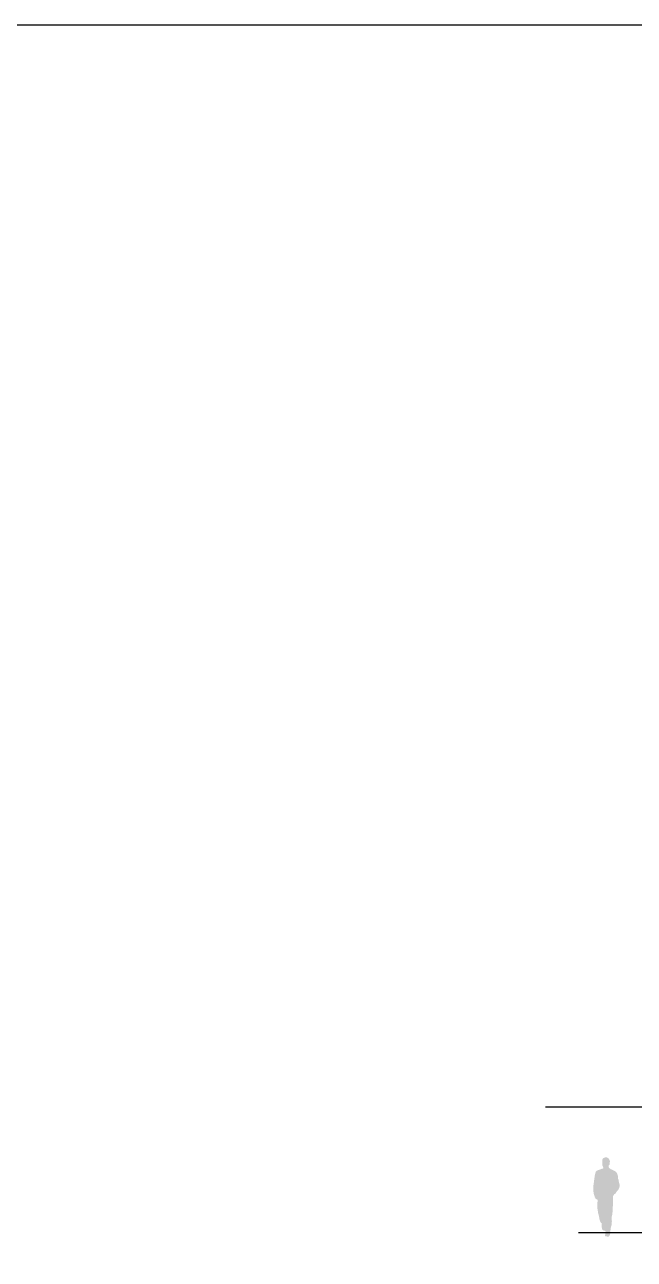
# Model space of a CAD drawing. Header units: millimetres. Extents: x 589 to 1175, y -455 to -172.
# Drawn here: x 1014.1 to 1028.2, y -328.09 to -299.56 of the extents above; entities that cross this region are included whole.
import ezdxf

# ---------------------------------------------------------------- set-up
doc = ezdxf.new("R2010")
doc.units = ezdxf.units.MM
doc.layers.add('FLOATINGWINDOWS', color=2, linetype='Continuous', plot=False)
doc.layers.add('stafaz', color=252, linetype='Continuous')
doc.layers.add('ZDIVO', color=1, linetype='Continuous')

msp = doc.modelspace()

# ---------------------------------------------------------------- hatches: boundary and pattern name
at = {"layer": 'stafaz'}
for points in [[(1027.835, -326.479), (1027.84, -326.468), (1027.846, -326.457), (1027.849, -326.448), (1027.852, -326.44), (1027.855, -326.429), (1027.857, -326.422), (1027.861, -326.408), (1027.862, -326.398), (1027.864, -326.388), (1027.861, -326.37), (1027.859, -326.361), (1027.855, -326.347), (1027.853, -326.339), (1027.847, -326.319), (1027.846, -326.306), (1027.842, -326.29), (1027.84, -326.272), (1027.838, -326.259), (1027.833, -326.245), (1027.83, -326.238), (1027.825, -326.228), (1027.823, -326.205), (1027.825, -326.192), (1027.824, -326.177), (1027.821, -326.159), (1027.814, -326.139), (1027.813, -326.134), (1027.806, -326.116), (1027.799, -326.103), (1027.796, -326.096), (1027.788, -326.085), (1027.774, -326.07), (1027.755, -326.058), (1027.741, -326.048), (1027.725, -326.039), (1027.717, -326.037), (1027.71, -326.033), (1027.695, -326.025), (1027.679, -326.018), (1027.669, -326.015), (1027.662, -326.012), (1027.65, -326.005), (1027.642, -325.998), (1027.63, -325.988), (1027.621, -325.99), (1027.62, -325.983), (1027.613, -325.973), (1027.611, -325.964), (1027.609, -325.96), (1027.609, -325.955), (1027.608, -325.948), (1027.608, -325.943), (1027.609, -325.937), (1027.609, -325.929), (1027.612, -325.922), (1027.617, -325.913), (1027.619, -325.911), (1027.626, -325.903), (1027.629, -325.899), (1027.634, -325.89), (1027.635, -325.886), (1027.634, -325.881), (1027.628, -325.868), (1027.628, -325.865), (1027.632, -325.861), (1027.634, -325.855), (1027.635, -325.845), (1027.637, -325.837), (1027.638, -325.831), (1027.638, -325.824), (1027.633, -325.813), (1027.633, -325.805), (1027.631, -325.8), (1027.622, -325.788), (1027.615, -325.776), (1027.612, -325.77), (1027.604, -325.76), (1027.6, -325.756), (1027.595, -325.75), (1027.593, -325.748), (1027.591, -325.748), (1027.588, -325.747), (1027.585, -325.745), (1027.583, -325.744), (1027.579, -325.743), (1027.574, -325.741), (1027.572, -325.74), (1027.567, -325.739), (1027.564, -325.739), (1027.557, -325.739), (1027.551, -325.738), (1027.547, -325.738), (1027.543, -325.738), (1027.539, -325.738), (1027.528, -325.739), (1027.524, -325.739), (1027.521, -325.741), (1027.513, -325.743), (1027.509, -325.744), (1027.507, -325.745), (1027.502, -325.747), (1027.499, -325.748), (1027.493, -325.75), (1027.49, -325.751), (1027.486, -325.752), (1027.482, -325.754), (1027.48, -325.756), (1027.478, -325.757), (1027.476, -325.76), (1027.475, -325.762), (1027.473, -325.765), (1027.47, -325.771), (1027.469, -325.772), (1027.467, -325.777), (1027.465, -325.782), (1027.465, -325.784), (1027.463, -325.788), (1027.463, -325.79), (1027.462, -325.794), (1027.462, -325.795), (1027.461, -325.8), (1027.461, -325.805), (1027.461, -325.807), (1027.461, -325.81), (1027.459, -325.815), (1027.459, -325.815), (1027.459, -325.82), (1027.459, -325.826), (1027.458, -325.835), (1027.46, -325.841), (1027.461, -325.847), (1027.461, -325.85), (1027.461, -325.865), (1027.46, -325.867), (1027.46, -325.869), (1027.461, -325.872), (1027.462, -325.876), (1027.462, -325.878), (1027.462, -325.881), (1027.461, -325.883), (1027.461, -325.886), (1027.46, -325.889), (1027.46, -325.893), (1027.46, -325.899), (1027.46, -325.901), (1027.46, -325.913), (1027.461, -325.915), (1027.463, -325.918), (1027.464, -325.923), (1027.465, -325.925), (1027.466, -325.929), (1027.467, -325.931), (1027.468, -325.935), (1027.472, -325.939), (1027.472, -325.942), (1027.473, -325.944), (1027.474, -325.948), (1027.475, -325.949), (1027.475, -325.95), (1027.477, -325.952), (1027.478, -325.96), (1027.48, -325.962), (1027.482, -325.966), (1027.482, -325.969), (1027.482, -325.973), (1027.483, -325.976), (1027.483, -325.984), (1027.483, -325.987), (1027.481, -325.988), (1027.48, -325.988), (1027.479, -325.993), (1027.474, -325.994), (1027.472, -325.995), (1027.47, -325.996), (1027.468, -325.996), (1027.466, -325.997), (1027.463, -325.997), (1027.459, -325.997), (1027.456, -325.998), (1027.453, -325.999), (1027.45, -326), (1027.447, -326.002), (1027.445, -326.003), (1027.44, -326.006), (1027.432, -326.009), (1027.427, -326.01), (1027.423, -326.011), (1027.418, -326.013), (1027.413, -326.015), (1027.41, -326.015), (1027.406, -326.017), (1027.401, -326.019), (1027.395, -326.022), (1027.393, -326.023), (1027.387, -326.024), (1027.385, -326.025), (1027.379, -326.027), (1027.375, -326.028), (1027.371, -326.03), (1027.366, -326.03), (1027.361, -326.031), (1027.357, -326.033), (1027.353, -326.036), (1027.349, -326.039), (1027.344, -326.042), (1027.34, -326.043), (1027.326, -326.053), (1027.322, -326.055), (1027.319, -326.057), (1027.316, -326.062), (1027.313, -326.066), (1027.311, -326.069), (1027.308, -326.076), (1027.305, -326.084), (1027.304, -326.089), (1027.299, -326.1), (1027.297, -326.114), (1027.296, -326.12), (1027.293, -326.131), (1027.29, -326.144), (1027.288, -326.154), (1027.288, -326.162), (1027.286, -326.175), (1027.285, -326.186), (1027.282, -326.201), (1027.279, -326.213), (1027.276, -326.231), (1027.275, -326.242), (1027.273, -326.257), (1027.272, -326.27), (1027.271, -326.285), (1027.269, -326.301), (1027.268, -326.305), (1027.268, -326.31), (1027.268, -326.312), (1027.266, -326.316), (1027.264, -326.32), (1027.264, -326.329), (1027.264, -326.336), (1027.263, -326.344), (1027.261, -326.35), (1027.259, -326.36), (1027.259, -326.368), (1027.258, -326.371), (1027.255, -326.378), (1027.255, -326.385), (1027.255, -326.397), (1027.254, -326.402), (1027.251, -326.409), (1027.251, -326.42), (1027.251, -326.428), (1027.251, -326.437), (1027.253, -326.445), (1027.253, -326.452), (1027.253, -326.457), (1027.254, -326.468), (1027.254, -326.48), (1027.255, -326.491), (1027.255, -326.495), (1027.256, -326.506), (1027.255, -326.517), (1027.256, -326.527), (1027.259, -326.54), (1027.261, -326.549), (1027.262, -326.555), (1027.263, -326.563), (1027.264, -326.568), (1027.265, -326.577), (1027.265, -326.584), (1027.267, -326.59), (1027.27, -326.596), (1027.27, -326.601), (1027.271, -326.603), (1027.275, -326.604), (1027.277, -326.604), (1027.279, -326.604), (1027.278, -326.61), (1027.278, -326.616), (1027.279, -326.623), (1027.281, -326.634), (1027.283, -326.64), (1027.284, -326.646), (1027.286, -326.656), (1027.289, -326.662), (1027.293, -326.667), (1027.297, -326.67), (1027.299, -326.676), (1027.303, -326.684), (1027.306, -326.688), (1027.313, -326.697), (1027.317, -326.699), (1027.322, -326.701), (1027.331, -326.705), (1027.334, -326.706), (1027.339, -326.708), (1027.343, -326.71), (1027.346, -326.711), (1027.348, -326.712), (1027.35, -326.72), (1027.35, -326.725), (1027.35, -326.731), (1027.351, -326.74), (1027.351, -326.746), (1027.352, -326.756), (1027.35, -326.765), (1027.35, -326.771), (1027.348, -326.779), (1027.347, -326.79), (1027.347, -326.794), (1027.349, -326.805), (1027.349, -326.811), (1027.348, -326.824), (1027.347, -326.828), (1027.346, -326.832), (1027.345, -326.845), (1027.344, -326.855), (1027.344, -326.856), (1027.705, -326.866), (1027.706, -326.854), (1027.709, -326.834), (1027.708, -326.822), (1027.71, -326.79), (1027.709, -326.78), (1027.708, -326.75), (1027.708, -326.737), (1027.71, -326.702), (1027.71, -326.695), (1027.711, -326.675), (1027.712, -326.66), (1027.712, -326.635), (1027.712, -326.627), (1027.716, -326.622), (1027.721, -326.613), (1027.725, -326.607), (1027.729, -326.6), (1027.734, -326.593), (1027.74, -326.585), (1027.745, -326.583), (1027.75, -326.582), (1027.753, -326.584), (1027.757, -326.583), (1027.76, -326.578), (1027.763, -326.569), (1027.769, -326.563), (1027.776, -326.554), (1027.781, -326.547), (1027.787, -326.54), (1027.796, -326.521), (1027.804, -326.518), (1027.811, -326.511), (1027.819, -326.499)], [(1027.695, -327.033), (1027.696, -327.014), (1027.7, -326.991), (1027.699, -326.975), (1027.699, -326.953), (1027.698, -326.94), (1027.701, -326.907), (1027.701, -326.898), (1027.703, -326.889), (1027.704, -326.872), (1027.705, -326.866), (1027.344, -326.856), (1027.343, -326.863), (1027.343, -326.869), (1027.344, -326.884), (1027.344, -326.893), (1027.345, -326.901), (1027.346, -326.905), (1027.346, -326.918), (1027.347, -326.921), (1027.351, -326.937), (1027.353, -326.946), (1027.353, -326.957), (1027.355, -326.968), (1027.36, -326.981), (1027.361, -326.988), (1027.362, -327), (1027.368, -327.014), (1027.364, -327.006), (1027.363, -327.006), (1027.361, -327.014), (1027.36, -327.02), (1027.363, -327.03), (1027.367, -327.034), (1027.37, -327.038), (1027.372, -327.045), (1027.373, -327.049), (1027.375, -327.06), (1027.377, -327.071), (1027.378, -327.076), (1027.381, -327.086), (1027.383, -327.095), (1027.385, -327.104), (1027.386, -327.113), (1027.388, -327.122), (1027.39, -327.135), (1027.392, -327.146), (1027.395, -327.161), (1027.397, -327.17), (1027.4, -327.181), (1027.406, -327.196), (1027.409, -327.206), (1027.41, -327.208), (1027.416, -327.222), (1027.423, -327.235), (1027.43, -327.247), (1027.438, -327.257), (1027.447, -327.268), (1027.451, -327.273), (1027.449, -327.278), (1027.449, -327.285), (1027.45, -327.299), (1027.449, -327.308), (1027.449, -327.312), (1027.447, -327.315), (1027.444, -327.319), (1027.444, -327.323), (1027.444, -327.33), (1027.446, -327.33), (1027.448, -327.339), (1027.448, -327.346), (1027.449, -327.352), (1027.451, -327.362), (1027.452, -327.373), (1027.452, -327.377), (1027.451, -327.387), (1027.453, -327.393), (1027.459, -327.4), (1027.463, -327.402), (1027.465, -327.405), (1027.471, -327.415), (1027.475, -327.42), (1027.482, -327.424), (1027.493, -327.427), (1027.499, -327.428), (1027.508, -327.429), (1027.516, -327.429), (1027.521, -327.43), (1027.524, -327.438), (1027.526, -327.445), (1027.527, -327.45), (1027.532, -327.449), (1027.54, -327.448), (1027.546, -327.448), (1027.547, -327.45), (1027.543, -327.459), (1027.542, -327.466), (1027.541, -327.473), (1027.533, -327.482), (1027.534, -327.494), (1027.529, -327.499), (1027.533, -327.499), (1027.532, -327.506), (1027.531, -327.511), (1027.528, -327.518), (1027.523, -327.53), (1027.526, -327.537), (1027.526, -327.545), (1027.527, -327.552), (1027.531, -327.559), (1027.537, -327.564), (1027.551, -327.564), (1027.56, -327.564), (1027.564, -327.565), (1027.568, -327.565), (1027.574, -327.566), (1027.58, -327.567), (1027.591, -327.569), (1027.601, -327.568), (1027.608, -327.565), (1027.615, -327.561), (1027.621, -327.555), (1027.628, -327.548), (1027.63, -327.546), (1027.633, -327.541), (1027.635, -327.534), (1027.637, -327.527), (1027.64, -327.518), (1027.642, -327.51), (1027.643, -327.497), (1027.646, -327.499), (1027.643, -327.489), (1027.637, -327.488), (1027.637, -327.478), (1027.635, -327.47), (1027.63, -327.468), (1027.63, -327.457), (1027.641, -327.458), (1027.642, -327.457), (1027.644, -327.451), (1027.646, -327.447), (1027.647, -327.443), (1027.648, -327.438), (1027.649, -327.433), (1027.649, -327.426), (1027.65, -327.419), (1027.651, -327.411), (1027.651, -327.403), (1027.652, -327.398), (1027.653, -327.392), (1027.654, -327.383), (1027.655, -327.377), (1027.658, -327.367), (1027.659, -327.359), (1027.662, -327.35), (1027.665, -327.337), (1027.667, -327.326), (1027.669, -327.319), (1027.672, -327.311), (1027.674, -327.302), (1027.677, -327.295), (1027.676, -327.282), (1027.676, -327.262), (1027.678, -327.249), (1027.68, -327.234), (1027.682, -327.222), (1027.682, -327.206), (1027.681, -327.194), (1027.68, -327.181), (1027.68, -327.166), (1027.679, -327.16), (1027.676, -327.143), (1027.675, -327.133), (1027.675, -327.118), (1027.679, -327.108), (1027.684, -327.094), (1027.686, -327.084), (1027.69, -327.062)]]:
    msp.add_hatch(color=256, dxfattribs=at).paths.add_polyline_path(points)

# ---------------------------------------------------------------- linework, layer by layer
msp.add_lwpolyline([(898.927, -299.557), (1142.585, -299.557), (1110.674, -404.193), (898.927, -404.193)], close=True)
at = {"layer": 'FLOATINGWINDOWS', "linetype": 'Continuous'}
msp.add_line((1029.67, -324.573), (1026.149, -324.573), dxfattribs=at)
at = {"layer": 'ZDIVO'}
msp.add_line((1026.91, -327.473), (1047.761, -327.473), dxfattribs=at)

doc.saveas('drawing.dxf')
